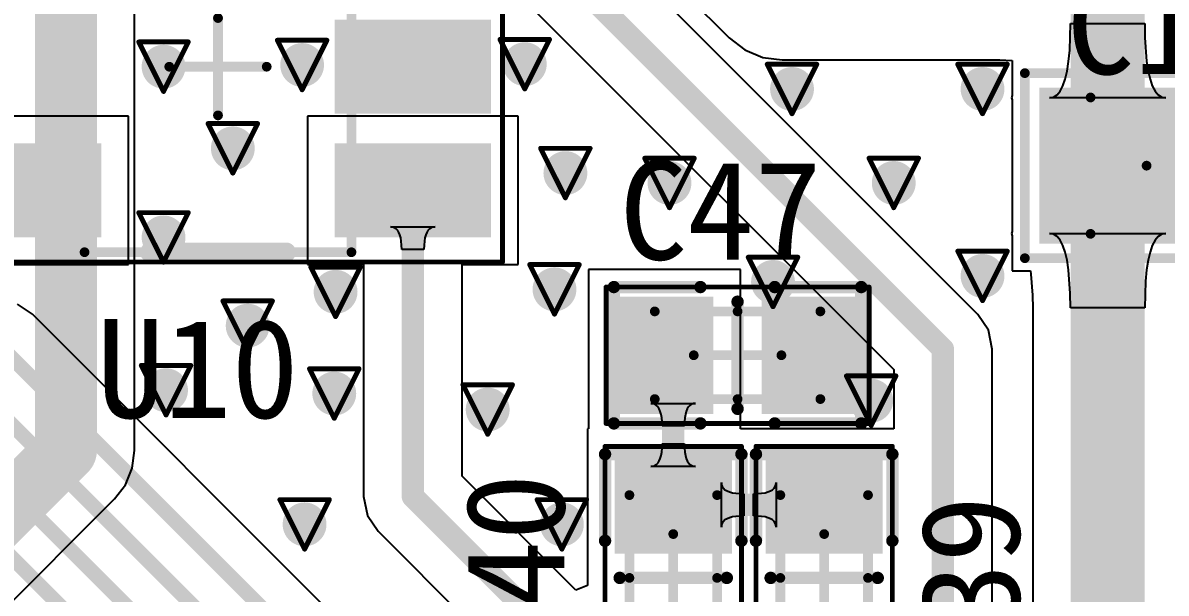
# Model space of a CAD drawing. Extents: x 75 to 173, y 40 to 188.
# Drawn here: x 120.19 to 131.93, y 155.59 to 161.45 of the extents above; entities that cross this region are included whole.
import ezdxf

# ---------------------------------------------------------------- set-up
doc = ezdxf.new("R2010")
doc.units = 0
doc.header["$MEASUREMENT"] = 0
doc.layers.get('0').update_dxf_attribs({"linetype": 'CONTINUOUS'})
for name, color, linetype in [('BottomLayer', 5, 'CONTINUOUS'), ('DRILLDRAWING', 1, 'CONTINUOUS'), ('MECHANICAL13', 56, 'CONTINUOUS'), ('MECHANICAL15', 56, 'CONTINUOUS'), ('MULTILAYER', 9, 'CONTINUOUS'), ('TopLayer', 1, 'CONTINUOUS'), ('TOPOVERLAY', 2, 'CONTINUOUS'), ('TOPPASTE', 8, 'CONTINUOUS'), ('TOPSOLDER', 216, 'CONTINUOUS'), ('ViaHoleLayer', 16, 'CONTINUOUS')]:
    doc.layers.add(name, color=color, linetype=linetype)

# ---------------------------------------------------------------- blocks, each defined once
blk = doc.blocks.new('ETC1_1_13_38')
at = {"layer": 'MECHANICAL13', "const_width": 0.1}
for points in [[(-1.37, 1.905), (1.37, 1.905)], [(-1.37, -1.905), (-1.37, 1.905)], [(1.37, -1.905), (1.37, 1.905)], [(-1.37, -1.905), (1.37, -1.905)]]:
    blk.add_lwpolyline(points, dxfattribs=at)
at = {"layer": 'MECHANICAL13', "const_width": 0.05}
for points in [[(-1.394998, 1.905, 1), (-1.345001, 1.905, 1)], [(-1.394998, 1.905, 1), (-1.345001, 1.905, 1)], [(1.345001, 1.905, 1), (1.394998, 1.905, 1)], [(1.345001, 1.905, 1), (1.394998, 1.905, 1)], [(-1.394998, -1.905, 1), (-1.345001, -1.905, 1)], [(-1.394998, -1.905, 1), (-1.345001, -1.905, 1)], [(1.345001, -1.905, 1), (1.394998, -1.905, 1)], [(1.345001, -1.905, 1), (1.394998, -1.905, 1)]]:
    blk.add_lwpolyline(points, format="xyb", close=True, dxfattribs=at)
at = {"layer": 'MECHANICAL15'}
for points, const_width in [([(-2.921, 2.005), (2.921, 2.005)], 0.05), ([(-2.921, -2.005), (-2.921, 2.005)], 0.05), ([(2.921, -2.005), (2.921, 2.005)], 0.05), ([(0.000003, -0.500002), (0.000003, 0.499999)], 0.1), ([(-0.499996, -0.000003), (0.500004, -0.000003)], 0.1), ([(-2.921, -2.005), (2.921, -2.005)], 0.05)]:
    blk.add_lwpolyline(points, dxfattribs=dict(at, const_width=const_width))
for points, const_width in [([(-2.933499, 2.005, 1), (-2.908501, 2.005, 1)], 0.024999), ([(-2.933499, 2.005, 1), (-2.908501, 2.005, 1)], 0.024999), ([(2.908501, 2.005, 1), (2.933499, 2.005, 1)], 0.024999), ([(2.908501, 2.005, 1), (2.933499, 2.005, 1)], 0.024999), ([(-0.024996, 0.499999, 1), (0.025001, 0.499999, 1)], 0.05), ([(-0.524995, -0.000003, 1), (-0.474998, -0.000003, 1)], 0.05), ([(0.475005, -0.000003, 1), (0.525003, -0.000003, 1)], 0.05), ([(-0.024996, -0.500002, 1), (0.025001, -0.500002, 1)], 0.05), ([(-2.933499, -2.005, 1), (-2.908501, -2.005, 1)], 0.024999), ([(-2.933499, -2.005, 1), (-2.908501, -2.005, 1)], 0.024999), ([(2.908501, -2.005, 1), (2.933499, -2.005, 1)], 0.024999), ([(2.908501, -2.005, 1), (2.933499, -2.005, 1)], 0.024999)]:
    blk.add_lwpolyline(points, format="xyb", close=True, dxfattribs=dict(at, const_width=const_width))
at = {"layer": 'TOPOVERLAY', "const_width": 0.2}
for points in [[(-0.699999, 1.905), (0.700004, 1.905)], [(-0.699999, -1.905), (0.700004, -1.905)]]:
    blk.add_lwpolyline(points, dxfattribs=at)
at = {"layer": 'TOPOVERLAY', "const_width": 0.1}
for points in [[(-0.749999, 1.905, 1), (-0.649999, 1.905, 1)], [(0.650004, 1.905, 1), (0.750004, 1.905, 1)], [(-0.749999, -1.905, 1), (-0.649999, -1.905, 1)], [(0.650004, -1.905, 1), (0.750004, -1.905, 1)]]:
    blk.add_lwpolyline(points, format="xyb", close=True, dxfattribs=at)
at = {"layer": 'TOPPASTE'}
for points in [[(-1.300002, 0.890001), (-1.300002, 1.649999), (-2.7, 0.890001), (-2.7, 1.649999)], [(2.7, 0.890001), (2.7, 1.649999), (1.300002, 0.890001), (1.300002, 1.649999)], [(2.7, -0.379999), (2.7, 0.379999), (1.300002, -0.379999), (1.300002, 0.379999)], [(-1.300002, -1.649999), (-1.300002, -0.890001), (-2.7, -1.649999), (-2.7, -0.890001)], [(2.7, -1.649999), (2.7, -0.890001), (1.300002, -1.649999), (1.300002, -0.890001)]]:
    blk.add_solid(points, dxfattribs=at)
at = {"layer": 'TOPSOLDER'}
for points in [[(-1.198402, 0.788401), (-1.198402, 1.751599), (-2.8016, 0.788401), (-2.8016, 1.751599)], [(2.8016, 0.788401), (2.8016, 1.751599), (1.198402, 0.788401), (1.198402, 1.751599)], [(2.8016, -0.481599), (2.8016, 0.481599), (1.198402, -0.481599), (1.198402, 0.481599)], [(-1.198402, -1.751599), (-1.198402, -0.788401), (-2.8016, -1.751599), (-2.8016, -0.788401)], [(2.8016, -1.751599), (2.8016, -0.788401), (1.198402, -1.751599), (1.198402, -0.788401)]]:
    blk.add_solid(points, dxfattribs=at)
blk = doc.blocks.new('R0603_45')
at = {"layer": 'MECHANICAL13', "const_width": 0.1}
for points in [[(-0.850001, -0.450002), (-0.850001, 0.449999)], [(0.849998, 0.449999), (-0.850001, 0.449999)], [(0.849998, -0.450002), (0.849998, 0.449999)], [(0.849998, -0.450002), (-0.850001, -0.450002)]]:
    blk.add_lwpolyline(points, dxfattribs=at)
at = {"layer": 'MECHANICAL13', "const_width": 0.05}
for points in [[(-0.875, 0.449999, 1), (-0.825002, 0.449999, 1)], [(-0.875, 0.449999, 1), (-0.825002, 0.449999, 1)], [(0.825, 0.449999, 1), (0.874997, 0.449999, 1)], [(0.825, 0.449999, 1), (0.874997, 0.449999, 1)], [(-0.875, -0.450002, 1), (-0.825002, -0.450002, 1)], [(-0.875, -0.450002, 1), (-0.825002, -0.450002, 1)], [(0.825, -0.450002, 1), (0.874997, -0.450002, 1)], [(0.825, -0.450002, 1), (0.874997, -0.450002, 1)]]:
    blk.add_lwpolyline(points, format="xyb", close=True, dxfattribs=at)
at = {"layer": 'MECHANICAL15'}
for points, const_width in [([(1.35, 0.700001), (-1.35, 0.700001)], 0.05), ([(-1.35, -0.700001), (-1.35, 0.700001)], 0.05), ([(1.35, -0.700001), (1.35, 0.700001)], 0.05), ([(0, -0.450002), (0, 0.449999)], 0.1), ([(0.449999, 0), (-0.450002, 0)], 0.1), ([(1.35, -0.700001), (-1.35, -0.700001)], 0.05)]:
    blk.add_lwpolyline(points, dxfattribs=dict(at, const_width=const_width))
for points, const_width in [([(-1.362499, 0.700001, 1), (-1.3375, 0.700001, 1)], 0.024999), ([(-1.362499, 0.700001, 1), (-1.3375, 0.700001, 1)], 0.024999), ([(1.3375, 0.700001, 1), (1.362499, 0.700001, 1)], 0.024999), ([(1.3375, 0.700001, 1), (1.362499, 0.700001, 1)], 0.024999), ([(-0.024999, 0.449999, 1), (0.024999, 0.449999, 1)], 0.05), ([(-0.475, 0, 1), (-0.425003, 0, 1)], 0.05), ([(0.425, 0, 1), (0.474998, 0, 1)], 0.05), ([(-0.024999, -0.450002, 1), (0.024999, -0.450002, 1)], 0.05), ([(-1.362499, -0.700001, 1), (-1.3375, -0.700001, 1)], 0.024999), ([(-1.362499, -0.700001, 1), (-1.3375, -0.700001, 1)], 0.024999), ([(1.3375, -0.700001, 1), (1.362499, -0.700001, 1)], 0.024999), ([(1.3375, -0.700001, 1), (1.362499, -0.700001, 1)], 0.024999)]:
    blk.add_lwpolyline(points, format="xyb", close=True, dxfattribs=dict(at, const_width=const_width))
at = {"layer": 'TOPOVERLAY', "const_width": 0.127}
for points in [[(-1.27, -0.700001), (-1.27, 0.700001)], [(-0.381, 0.700001), (-1.27, 0.700001)], [(1.27, 0.700001), (0.381, 0.700001)], [(1.27, -0.700001), (1.27, 0.700001)], [(0, -0.549999), (0, 0.549999)], [(-0.381, -0.700001), (-1.27, -0.700001)], [(1.27, -0.700001), (0.381, -0.700001)]]:
    blk.add_lwpolyline(points, dxfattribs=at)
at = {"layer": 'TOPOVERLAY', "const_width": 0.0635}
for points in [[(-1.30175, 0.700001, 1), (-1.23825, 0.700001, 1)], [(-1.30175, 0.700001, 1), (-1.23825, 0.700001, 1)], [(-0.41275, 0.700001, 1), (-0.34925, 0.700001, 1)], [(0.34925, 0.700001, 1), (0.41275, 0.700001, 1)], [(1.23825, 0.700001, 1), (1.30175, 0.700001, 1)], [(1.23825, 0.700001, 1), (1.30175, 0.700001, 1)], [(-0.03175, 0.549999, 1), (0.03175, 0.549999, 1)], [(-0.03175, -0.549999, 1), (0.03175, -0.549999, 1)], [(-1.30175, -0.700001, 1), (-1.23825, -0.700001, 1)], [(-1.30175, -0.700001, 1), (-1.23825, -0.700001, 1)], [(-0.41275, -0.700001, 1), (-0.34925, -0.700001, 1)], [(0.34925, -0.700001, 1), (0.41275, -0.700001, 1)], [(1.23825, -0.700001, 1), (1.30175, -0.700001, 1)], [(1.23825, -0.700001, 1), (1.30175, -0.700001, 1)]]:
    blk.add_lwpolyline(points, format="xyb", close=True, dxfattribs=at)
at = {"layer": 'TOPPASTE'}
for points in [[(-0.350002, -0.499999), (-0.350002, 0.499999), (-1.15, -0.499999), (-1.15, 0.499999)], [(1.149998, -0.499999), (1.149998, 0.499999), (0.349999, -0.499999), (0.349999, 0.499999)]]:
    blk.add_solid(points, dxfattribs=at)
at = {"layer": 'TOPSOLDER'}
for points in [[(-0.248402, -0.601599), (-0.248402, 0.601599), (-1.2516, -0.601599), (-1.2516, 0.601599)], [(1.251598, -0.601599), (1.251598, 0.601599), (0.248399, -0.601599), (0.248399, 0.601599)]]:
    blk.add_solid(points, dxfattribs=at)
blk = doc.blocks.new('R0603_46')
at = {"layer": 'MECHANICAL13', "const_width": 0.1}
for points in [[(-0.850001, 0.449999), (-0.850001, -0.450002)], [(-0.850001, 0.449999), (0.849998, 0.449999)], [(0.849998, 0.449999), (0.849998, -0.450002)], [(-0.850001, -0.450002), (0.849998, -0.450002)]]:
    blk.add_lwpolyline(points, dxfattribs=at)
at = {"layer": 'MECHANICAL13', "const_width": 0.05}
for points in [[(-0.875, 0.449999, 1), (-0.825002, 0.449999, 1)], [(-0.875, 0.449999, 1), (-0.825002, 0.449999, 1)], [(0.825, 0.449999, 1), (0.874997, 0.449999, 1)], [(0.825, 0.449999, 1), (0.874997, 0.449999, 1)], [(-0.875, -0.450002, 1), (-0.825002, -0.450002, 1)], [(-0.875, -0.450002, 1), (-0.825002, -0.450002, 1)], [(0.825, -0.450002, 1), (0.874997, -0.450002, 1)], [(0.825, -0.450002, 1), (0.874997, -0.450002, 1)]]:
    blk.add_lwpolyline(points, format="xyb", close=True, dxfattribs=at)
at = {"layer": 'MECHANICAL15'}
for points, const_width in [([(-1.35, 0.700001), (1.35, 0.700001)], 0.05), ([(-1.35, 0.700001), (-1.35, -0.700001)], 0.05), ([(1.35, 0.700001), (1.35, -0.700001)], 0.05), ([(0, 0.449999), (0, -0.450002)], 0.1), ([(-0.450002, 0), (0.449999, 0)], 0.1), ([(-1.35, -0.700001), (1.35, -0.700001)], 0.05)]:
    blk.add_lwpolyline(points, dxfattribs=dict(at, const_width=const_width))
for points, const_width in [([(-1.362499, 0.700001, 1), (-1.3375, 0.700001, 1)], 0.024999), ([(-1.362499, 0.700001, 1), (-1.3375, 0.700001, 1)], 0.024999), ([(1.3375, 0.700001, 1), (1.362499, 0.700001, 1)], 0.024999), ([(1.3375, 0.700001, 1), (1.362499, 0.700001, 1)], 0.024999), ([(-0.024999, 0.449999, 1), (0.024999, 0.449999, 1)], 0.05), ([(-0.475, 0, 1), (-0.425003, 0, 1)], 0.05), ([(0.425, 0, 1), (0.474998, 0, 1)], 0.05), ([(-0.024999, -0.450002, 1), (0.024999, -0.450002, 1)], 0.05), ([(-1.362499, -0.700001, 1), (-1.3375, -0.700001, 1)], 0.024999), ([(-1.362499, -0.700001, 1), (-1.3375, -0.700001, 1)], 0.024999), ([(1.3375, -0.700001, 1), (1.362499, -0.700001, 1)], 0.024999), ([(1.3375, -0.700001, 1), (1.362499, -0.700001, 1)], 0.024999)]:
    blk.add_lwpolyline(points, format="xyb", close=True, dxfattribs=dict(at, const_width=const_width))
at = {"layer": 'TOPOVERLAY', "const_width": 0.127}
for points in [[(-1.27, 0.700001), (-1.27, -0.700001)], [(-1.27, 0.700001), (-0.381, 0.700001)], [(0.381, 0.700001), (1.27, 0.700001)], [(1.27, 0.700001), (1.27, -0.700001)], [(0, 0.549999), (0, -0.549999)], [(-1.27, -0.700001), (-0.381, -0.700001)], [(0.381, -0.700001), (1.27, -0.700001)]]:
    blk.add_lwpolyline(points, dxfattribs=at)
at = {"layer": 'TOPOVERLAY', "const_width": 0.0635}
for points in [[(-1.30175, 0.700001, 1), (-1.23825, 0.700001, 1)], [(-1.30175, 0.700001, 1), (-1.23825, 0.700001, 1)], [(-0.41275, 0.700001, 1), (-0.34925, 0.700001, 1)], [(0.34925, 0.700001, 1), (0.41275, 0.700001, 1)], [(1.23825, 0.700001, 1), (1.30175, 0.700001, 1)], [(1.23825, 0.700001, 1), (1.30175, 0.700001, 1)], [(-0.03175, 0.549999, 1), (0.03175, 0.549999, 1)], [(-0.03175, -0.549999, 1), (0.03175, -0.549999, 1)], [(-1.30175, -0.700001, 1), (-1.23825, -0.700001, 1)], [(-1.30175, -0.700001, 1), (-1.23825, -0.700001, 1)], [(-0.41275, -0.700001, 1), (-0.34925, -0.700001, 1)], [(0.34925, -0.700001, 1), (0.41275, -0.700001, 1)], [(1.23825, -0.700001, 1), (1.30175, -0.700001, 1)], [(1.23825, -0.700001, 1), (1.30175, -0.700001, 1)]]:
    blk.add_lwpolyline(points, format="xyb", close=True, dxfattribs=at)
at = {"layer": 'TOPPASTE'}
for points in [[(-0.350002, -0.499999), (-0.350002, 0.499999), (-1.15, -0.499999), (-1.15, 0.499999)], [(1.149998, -0.499999), (1.149998, 0.499999), (0.349999, -0.499999), (0.349999, 0.499999)]]:
    blk.add_solid(points, dxfattribs=at)
at = {"layer": 'TOPSOLDER'}
for points in [[(-0.248402, -0.601599), (-0.248402, 0.601599), (-1.2516, -0.601599), (-1.2516, 0.601599)], [(1.251598, -0.601599), (1.251598, 0.601599), (0.248399, -0.601599), (0.248399, 0.601599)]]:
    blk.add_solid(points, dxfattribs=at)
blk = doc.blocks.new('C0603_90')
at = {"layer": 'MECHANICAL13', "const_width": 0.1}
for points in [[(-0.850001, 0.449999), (0.849998, 0.449999)], [(-0.850001, -0.450002), (-0.850001, 0.449999)], [(0.849998, -0.450002), (0.849998, 0.449999)], [(-0.850001, -0.450002), (0.849998, -0.450002)]]:
    blk.add_lwpolyline(points, dxfattribs=at)
at = {"layer": 'MECHANICAL13', "const_width": 0.05}
for points in [[(-0.875, 0.449999, 1), (-0.825002, 0.449999, 1)], [(-0.875, 0.449999, 1), (-0.825002, 0.449999, 1)], [(0.825, 0.449999, 1), (0.874997, 0.449999, 1)], [(0.825, 0.449999, 1), (0.874997, 0.449999, 1)], [(-0.875, -0.450002, 1), (-0.825002, -0.450002, 1)], [(-0.875, -0.450002, 1), (-0.825002, -0.450002, 1)], [(0.825, -0.450002, 1), (0.874997, -0.450002, 1)], [(0.825, -0.450002, 1), (0.874997, -0.450002, 1)]]:
    blk.add_lwpolyline(points, format="xyb", close=True, dxfattribs=at)
at = {"layer": 'MECHANICAL15'}
for points, const_width in [([(-1.35, -0.700001), (-1.35, 0.700001)], 0.05), ([(-1.35, 0.700001), (1.35, 0.700001)], 0.05), ([(1.35, -0.700001), (1.35, 0.700001)], 0.05), ([(0, -0.450002), (0, 0.449999)], 0.1), ([(-0.450002, 0), (0.449999, 0)], 0.1), ([(-1.35, -0.700001), (1.35, -0.700001)], 0.05)]:
    blk.add_lwpolyline(points, dxfattribs=dict(at, const_width=const_width))
for points, const_width in [([(-1.362499, 0.700001, 1), (-1.3375, 0.700001, 1)], 0.024999), ([(-1.362499, 0.700001, 1), (-1.3375, 0.700001, 1)], 0.024999), ([(1.3375, 0.700001, 1), (1.362499, 0.700001, 1)], 0.024999), ([(1.3375, 0.700001, 1), (1.362499, 0.700001, 1)], 0.024999), ([(-0.024999, 0.449999, 1), (0.024999, 0.449999, 1)], 0.05), ([(-0.475, 0, 1), (-0.425003, 0, 1)], 0.05), ([(0.425, 0, 1), (0.474998, 0, 1)], 0.05), ([(-0.024999, -0.450002, 1), (0.024999, -0.450002, 1)], 0.05), ([(-1.362499, -0.700001, 1), (-1.3375, -0.700001, 1)], 0.024999), ([(-1.362499, -0.700001, 1), (-1.3375, -0.700001, 1)], 0.024999), ([(1.3375, -0.700001, 1), (1.362499, -0.700001, 1)], 0.024999), ([(1.3375, -0.700001, 1), (1.362499, -0.700001, 1)], 0.024999)]:
    blk.add_lwpolyline(points, format="xyb", close=True, dxfattribs=dict(at, const_width=const_width))
at = {"layer": 'TOPOVERLAY', "const_width": 0.127}
for points in [[(-1.27, 0.700001), (-0.381, 0.700001)], [(-1.27, -0.700001), (-1.27, 0.700001)], [(0.381, 0.700001), (1.27, 0.700001)], [(1.27, -0.700001), (1.27, 0.700001)], [(0, -0.549999), (0, 0.549999)], [(-1.27, -0.700001), (-0.381, -0.700001)], [(0.381, -0.700001), (1.27, -0.700001)]]:
    blk.add_lwpolyline(points, dxfattribs=at)
at = {"layer": 'TOPOVERLAY', "const_width": 0.0635}
for points in [[(-1.30175, 0.700001, 1), (-1.23825, 0.700001, 1)], [(-1.30175, 0.700001, 1), (-1.23825, 0.700001, 1)], [(-0.41275, 0.700001, 1), (-0.34925, 0.700001, 1)], [(0.34925, 0.700001, 1), (0.41275, 0.700001, 1)], [(1.23825, 0.700001, 1), (1.30175, 0.700001, 1)], [(1.23825, 0.700001, 1), (1.30175, 0.700001, 1)], [(-0.03175, 0.549999, 1), (0.03175, 0.549999, 1)], [(-0.03175, -0.549999, 1), (0.03175, -0.549999, 1)], [(-1.30175, -0.700001, 1), (-1.23825, -0.700001, 1)], [(-1.30175, -0.700001, 1), (-1.23825, -0.700001, 1)], [(-0.41275, -0.700001, 1), (-0.34925, -0.700001, 1)], [(0.34925, -0.700001, 1), (0.41275, -0.700001, 1)], [(1.23825, -0.700001, 1), (1.30175, -0.700001, 1)], [(1.23825, -0.700001, 1), (1.30175, -0.700001, 1)]]:
    blk.add_lwpolyline(points, format="xyb", close=True, dxfattribs=at)
at = {"layer": 'TOPPASTE'}
for points in [[(-0.350002, -0.499999), (-0.350002, 0.499999), (-1.15, -0.499999), (-1.15, 0.499999)], [(1.149998, -0.499999), (1.149998, 0.499999), (0.349999, -0.499999), (0.349999, 0.499999)]]:
    blk.add_solid(points, dxfattribs=at)
at = {"layer": 'TOPSOLDER'}
for points in [[(-0.248402, -0.601599), (-0.248402, 0.601599), (-1.2516, -0.601599), (-1.2516, 0.601599)], [(1.251598, -0.601599), (1.251598, 0.601599), (0.248399, -0.601599), (0.248399, 0.601599)]]:
    blk.add_solid(points, dxfattribs=at)
blk = doc.blocks.new('C0805_112')
at = {"layer": 'MECHANICAL13', "const_width": 0.1}
for points in [[(-1.074999, 0.700004), (1.075002, 0.700004)], [(-1.074999, -0.699996), (-1.074999, 0.700004)], [(1.075002, -0.699996), (1.075002, 0.700004)], [(-1.074999, -0.699996), (1.075002, -0.699996)]]:
    blk.add_lwpolyline(points, dxfattribs=at)
at = {"layer": 'MECHANICAL13', "const_width": 0.05}
for points in [[(-1.099998, 0.700004, 1), (-1.05, 0.700004, 1)], [(-1.099998, 0.700004, 1), (-1.05, 0.700004, 1)], [(1.050003, 0.700004, 1), (1.1, 0.700004, 1)], [(1.050003, 0.700004, 1), (1.1, 0.700004, 1)], [(-1.099998, -0.699996, 1), (-1.05, -0.699996, 1)], [(-1.099998, -0.699996, 1), (-1.05, -0.699996, 1)], [(1.050003, -0.699996, 1), (1.1, -0.699996, 1)], [(1.050003, -0.699996, 1), (1.1, -0.699996, 1)]]:
    blk.add_lwpolyline(points, format="xyb", close=True, dxfattribs=at)
at = {"layer": 'MECHANICAL15', "const_width": 0.1}
for points in [[(-1.749999, 0.950003), (1.750002, 0.950003)], [(-1.749999, -0.949996), (-1.749999, 0.950003)], [(1.750002, -0.949996), (1.750002, 0.950003)], [(0.000003, -0.499996), (0.000003, 0.500004)], [(-0.499999, 0.000003), (0.500002, 0.000003)], [(-1.749999, -0.949996), (1.750002, -0.949996)]]:
    blk.add_lwpolyline(points, dxfattribs=at)
at = {"layer": 'MECHANICAL15', "const_width": 0.05}
for points in [[(-1.774998, 0.950003, 1), (-1.725, 0.950003, 1)], [(-1.774998, 0.950003, 1), (-1.725, 0.950003, 1)], [(1.725003, 0.950003, 1), (1.775, 0.950003, 1)], [(1.725003, 0.950003, 1), (1.775, 0.950003, 1)], [(-0.024996, 0.500004, 1), (0.025001, 0.500004, 1)], [(-0.524998, 0.000003, 1), (-0.475, 0.000003, 1)], [(0.475003, 0.000003, 1), (0.525, 0.000003, 1)], [(-0.024996, -0.499996, 1), (0.025001, -0.499996, 1)], [(-1.774998, -0.949996, 1), (-1.725, -0.949996, 1)], [(-1.774998, -0.949996, 1), (-1.725, -0.949996, 1)], [(1.725003, -0.949996, 1), (1.775, -0.949996, 1)], [(1.725003, -0.949996, 1), (1.775, -0.949996, 1)]]:
    blk.add_lwpolyline(points, format="xyb", close=True, dxfattribs=at)
at = {"layer": 'TOPOVERLAY', "const_width": 0.2}
blk.add_lwpolyline([(0, -0.599999), (0, 0.599999)], dxfattribs=at)
at = {"layer": 'TOPOVERLAY', "const_width": 0.1}
for points in [[(-0.05, 0.599999, 1), (0.05, 0.599999, 1)], [(-0.05, -0.599999, 1), (0.05, -0.599999, 1)]]:
    blk.add_lwpolyline(points, format="xyb", close=True, dxfattribs=at)
at = {"layer": 'TOPPASTE'}
for points in [[(-0.299999, -0.699996), (-0.299999, 0.700001), (-1.499997, -0.699996), (-1.499997, 0.700001)], [(1.5, -0.699996), (1.5, 0.700001), (0.300002, -0.699996), (0.300002, 0.700001)]]:
    blk.add_solid(points, dxfattribs=at)
at = {"layer": 'TOPSOLDER'}
for points in [[(-0.198399, -0.801596), (-0.198399, 0.801601), (-1.601597, -0.801596), (-1.601597, 0.801601)], [(1.6016, -0.801596), (1.6016, 0.801601), (0.198402, -0.801596), (0.198402, 0.801601)]]:
    blk.add_solid(points, dxfattribs=at)

msp = doc.modelspace()

# ---------------------------------------------------------------- linework, layer by layer
at = {"layer": 'BottomLayer'}
for p, q in [((121.33738, 157.0567), (121.33738, 171.35982)), ((121.31338, 156.87436), (121.33738, 157.0567)), ((121.24299, 156.70444), (121.31338, 156.87436)), ((121.13103, 156.55852), (121.24299, 156.70444)), ((112.0693, 147.4968), (121.13103, 156.55852))]:
    msp.add_line(p, q, dxfattribs=at)
at = {"layer": 'BottomLayer', "const_width": 0.635}
for points in [[(120.63286, 157.0567), (120.63286, 171.35982)], [(111.36478, 147.78862), (120.63286, 157.0567)]]:
    msp.add_lwpolyline(points, dxfattribs=at)
at = {"layer": 'BottomLayer'}
for points, const_width in [([(121.52196, 160.99662, 1), (121.74695, 160.99662, 1)], 0.225), ([(122.94436, 161.01402, 1), (123.16935, 161.01402, 1)], 0.225), ([(125.23036, 161.02263, 1), (125.45535, 161.02263, 1)], 0.225), ([(127.97356, 160.76802, 1), (128.19855, 160.76802, 1)], 0.225), ([(129.92936, 160.76802, 1), (130.15435, 160.76802, 1)], 0.225), ([(122.23316, 160.15842, 1), (122.45815, 160.15842, 1)], 0.225), ([(125.64716, 159.90442, 1), (125.87216, 159.90442, 1)], 0.225), ([(126.71589, 159.80282, 1), (126.94089, 159.80282, 1)], 0.225), ([(129.01795, 159.80282, 1), (129.24295, 159.80282, 1)], 0.225), ([(121.52196, 159.24402, 1), (121.74695, 159.24402, 1)], 0.225), ([(129.92936, 158.84843, 1), (130.15435, 158.84843, 1)], 0.225), ([(125.53516, 158.71062, 1), (125.76015, 158.71062, 1)], 0.225), ([(127.77855, 158.78682, 1), (128.00355, 158.78682, 1)], 0.225), ([(123.2881, 158.68522, 1), (123.5131, 158.68522, 1)], 0.225), ([(122.38556, 158.33762, 1), (122.61055, 158.33762, 1)], 0.225), ([(121.54736, 157.67499, 1), (121.77235, 157.67499, 1)], 0.225), ([(123.27456, 157.64122, 1), (123.49955, 157.64122, 1)], 0.225), ([(128.78636, 157.56762, 1), (129.01135, 157.56762, 1)], 0.225), ([(124.84936, 157.47683, 1), (125.07435, 157.47683, 1)], 0.225), ([(120.47411, 157.0567, 1), (120.79161, 157.0567, 1)], 0.3175), ([(120.47411, 157.0567, 1), (120.79161, 157.0567, 1)], 0.3175), ([(122.96976, 156.29762, 1), (123.19475, 156.29762, 1)], 0.225), ([(125.61136, 156.29762, 1), (125.83635, 156.29762, 1)], 0.225)]:
    msp.add_lwpolyline(points, format="xyb", close=True, dxfattribs=dict(at, const_width=const_width))
at = {"layer": 'DRILLDRAWING', "const_width": 0.0508}
for points in [[(121.38046, 161.25062), (121.88846, 161.25062)], [(121.38046, 161.25062), (121.63446, 160.74262)], [(121.63446, 160.74262), (121.88846, 161.25062)], [(122.80286, 161.26802), (123.31086, 161.26802)], [(122.80286, 161.26802), (123.05686, 160.76002)], [(123.05686, 160.76002), (123.31086, 161.26802)], [(125.08886, 161.27663), (125.59686, 161.27663)], [(125.08886, 161.27663), (125.34286, 160.76863)], [(125.34286, 160.76863), (125.59686, 161.27663)], [(127.83206, 161.02202), (128.34006, 161.02202)], [(127.83206, 161.02202), (128.08606, 160.51402)], [(128.08606, 160.51402), (128.34006, 161.02202)], [(129.78786, 161.02202), (130.29586, 161.02202)], [(129.78786, 161.02202), (130.04186, 160.51402)], [(130.04186, 160.51402), (130.29586, 161.02202)], [(122.09166, 160.41242), (122.59966, 160.41242)], [(122.09166, 160.41242), (122.34566, 159.90442)], [(122.34566, 159.90442), (122.59966, 160.41242)], [(125.50566, 160.15842), (126.01366, 160.15842)], [(125.50566, 160.15842), (125.75966, 159.65042)], [(125.75966, 159.65042), (126.01366, 160.15842)], [(126.57439, 160.05682), (127.08239, 160.05682)], [(126.57439, 160.05682), (126.82839, 159.54882)], [(126.82839, 159.54882), (127.08239, 160.05682)], [(128.87645, 160.05682), (129.38445, 160.05682)], [(128.87645, 160.05682), (129.13045, 159.54882)], [(129.13045, 159.54882), (129.38445, 160.05682)], [(121.38046, 159.49802), (121.88846, 159.49802)], [(121.38046, 159.49802), (121.63446, 158.99002)], [(121.63446, 158.99002), (121.88846, 159.49802)], [(127.63705, 159.04082), (128.14505, 159.04082)], [(127.63705, 159.04082), (127.89105, 158.53282)], [(127.89105, 158.53282), (128.14505, 159.04082)], [(129.78786, 159.10243), (130.29586, 159.10243)], [(129.78786, 159.10243), (130.04186, 158.59443)], [(130.04186, 158.59443), (130.29586, 159.10243)], [(123.1466, 158.93922), (123.6546, 158.93922)], [(123.1466, 158.93922), (123.4006, 158.43122)], [(123.4006, 158.43122), (123.6546, 158.93922)], [(125.39366, 158.96462), (125.90166, 158.96462)], [(125.39366, 158.96462), (125.64766, 158.45662)], [(125.64766, 158.45662), (125.90166, 158.96462)], [(122.24406, 158.59162), (122.75206, 158.59162)], [(122.24406, 158.59162), (122.49806, 158.08362)], [(122.49806, 158.08362), (122.75206, 158.59162)], [(121.40586, 157.92899), (121.91386, 157.92899)], [(121.40586, 157.92899), (121.65986, 157.42099)], [(121.65986, 157.42099), (121.91386, 157.92899)], [(123.13306, 157.89522), (123.64106, 157.89522)], [(123.13306, 157.89522), (123.38706, 157.38722)], [(123.38706, 157.38722), (123.64106, 157.89522)], [(124.70786, 157.73083), (125.21586, 157.73083)], [(124.70786, 157.73083), (124.96186, 157.22283)], [(124.96186, 157.22283), (125.21586, 157.73083)], [(128.64486, 157.82162), (129.15286, 157.82162)], [(128.64486, 157.82162), (128.89886, 157.31362)], [(128.89886, 157.31362), (129.15286, 157.82162)], [(122.82826, 156.55162), (123.33626, 156.55162)], [(122.82826, 156.55162), (123.08226, 156.04362)], [(123.08226, 156.04362), (123.33626, 156.55162)], [(125.46986, 156.55162), (125.97786, 156.55162)], [(125.46986, 156.55162), (125.72386, 156.04362)], [(125.72386, 156.04362), (125.97786, 156.55162)]]:
    msp.add_lwpolyline(points, dxfattribs=at)
at = {"layer": 'DRILLDRAWING', "const_width": 0.0254}
for points in [[(121.36776, 161.25062, 1), (121.39316, 161.25062, 1)], [(121.36776, 161.25062, 1), (121.39316, 161.25062, 1)], [(121.87576, 161.25062, 1), (121.90116, 161.25062, 1)], [(121.87576, 161.25062, 1), (121.90116, 161.25062, 1)], [(122.79016, 161.26802, 1), (122.81556, 161.26802, 1)], [(122.79016, 161.26802, 1), (122.81556, 161.26802, 1)], [(123.29816, 161.26802, 1), (123.32356, 161.26802, 1)], [(123.29816, 161.26802, 1), (123.32356, 161.26802, 1)], [(125.07616, 161.27663, 1), (125.10156, 161.27663, 1)], [(125.07616, 161.27663, 1), (125.10156, 161.27663, 1)], [(125.58416, 161.27663, 1), (125.60956, 161.27663, 1)], [(125.58416, 161.27663, 1), (125.60956, 161.27663, 1)], [(127.81936, 161.02202, 1), (127.84476, 161.02202, 1)], [(127.81936, 161.02202, 1), (127.84476, 161.02202, 1)], [(128.32736, 161.02202, 1), (128.35276, 161.02202, 1)], [(128.32736, 161.02202, 1), (128.35276, 161.02202, 1)], [(129.77516, 161.02202, 1), (129.80056, 161.02202, 1)], [(129.77516, 161.02202, 1), (129.80056, 161.02202, 1)], [(130.28316, 161.02202, 1), (130.30856, 161.02202, 1)], [(130.28316, 161.02202, 1), (130.30856, 161.02202, 1)], [(125.33016, 160.76863, 1), (125.35556, 160.76863, 1)], [(125.33016, 160.76863, 1), (125.35556, 160.76863, 1)], [(121.62176, 160.74262, 1), (121.64716, 160.74262, 1)], [(121.62176, 160.74262, 1), (121.64716, 160.74262, 1)], [(123.04416, 160.76002, 1), (123.06956, 160.76002, 1)], [(123.04416, 160.76002, 1), (123.06956, 160.76002, 1)], [(128.07336, 160.51402, 1), (128.09876, 160.51402, 1)], [(128.07336, 160.51402, 1), (128.09876, 160.51402, 1)], [(130.02916, 160.51402, 1), (130.05456, 160.51402, 1)], [(130.02916, 160.51402, 1), (130.05456, 160.51402, 1)], [(122.07896, 160.41242, 1), (122.10436, 160.41242, 1)], [(122.07896, 160.41242, 1), (122.10436, 160.41242, 1)], [(122.58696, 160.41242, 1), (122.61236, 160.41242, 1)], [(122.58696, 160.41242, 1), (122.61236, 160.41242, 1)], [(125.49296, 160.15842, 1), (125.51836, 160.15842, 1)], [(125.49296, 160.15842, 1), (125.51836, 160.15842, 1)], [(126.00096, 160.15842, 1), (126.02636, 160.15842, 1)], [(126.00096, 160.15842, 1), (126.02636, 160.15842, 1)], [(126.56169, 160.05682, 1), (126.58709, 160.05682, 1)], [(126.56169, 160.05682, 1), (126.58709, 160.05682, 1)], [(127.06969, 160.05682, 1), (127.09509, 160.05682, 1)], [(127.06969, 160.05682, 1), (127.09509, 160.05682, 1)], [(128.86375, 160.05682, 1), (128.88915, 160.05682, 1)], [(128.86375, 160.05682, 1), (128.88915, 160.05682, 1)], [(129.37175, 160.05682, 1), (129.39715, 160.05682, 1)], [(129.37175, 160.05682, 1), (129.39715, 160.05682, 1)], [(122.33296, 159.90442, 1), (122.35836, 159.90442, 1)], [(122.33296, 159.90442, 1), (122.35836, 159.90442, 1)], [(125.74696, 159.65042, 1), (125.77236, 159.65042, 1)], [(125.74696, 159.65042, 1), (125.77236, 159.65042, 1)], [(121.36776, 159.49802, 1), (121.39316, 159.49802, 1)], [(121.36776, 159.49802, 1), (121.39316, 159.49802, 1)], [(121.87576, 159.49802, 1), (121.90116, 159.49802, 1)], [(121.87576, 159.49802, 1), (121.90116, 159.49802, 1)], [(126.81569, 159.54882, 1), (126.84109, 159.54882, 1)], [(126.81569, 159.54882, 1), (126.84109, 159.54882, 1)], [(129.11775, 159.54882, 1), (129.14315, 159.54882, 1)], [(129.11775, 159.54882, 1), (129.14315, 159.54882, 1)], [(127.62435, 159.04082, 1), (127.64975, 159.04082, 1)], [(127.62435, 159.04082, 1), (127.64975, 159.04082, 1)], [(128.13235, 159.04082, 1), (128.15775, 159.04082, 1)], [(128.13235, 159.04082, 1), (128.15775, 159.04082, 1)], [(129.77516, 159.10243, 1), (129.80056, 159.10243, 1)], [(129.77516, 159.10243, 1), (129.80056, 159.10243, 1)], [(130.28316, 159.10243, 1), (130.30856, 159.10243, 1)], [(130.28316, 159.10243, 1), (130.30856, 159.10243, 1)], [(121.62176, 158.99002, 1), (121.64716, 158.99002, 1)], [(121.62176, 158.99002, 1), (121.64716, 158.99002, 1)], [(123.1339, 158.93922, 1), (123.1593, 158.93922, 1)], [(123.1339, 158.93922, 1), (123.1593, 158.93922, 1)], [(123.6419, 158.93922, 1), (123.6673, 158.93922, 1)], [(123.6419, 158.93922, 1), (123.6673, 158.93922, 1)], [(125.38096, 158.96462, 1), (125.40636, 158.96462, 1)], [(125.38096, 158.96462, 1), (125.40636, 158.96462, 1)], [(125.88896, 158.96462, 1), (125.91436, 158.96462, 1)], [(125.88896, 158.96462, 1), (125.91436, 158.96462, 1)], [(122.23136, 158.59162, 1), (122.25676, 158.59162, 1)], [(122.23136, 158.59162, 1), (122.25676, 158.59162, 1)], [(122.73936, 158.59162, 1), (122.76476, 158.59162, 1)], [(122.73936, 158.59162, 1), (122.76476, 158.59162, 1)], [(130.02916, 158.59443, 1), (130.05456, 158.59443, 1)], [(130.02916, 158.59443, 1), (130.05456, 158.59443, 1)], [(123.3879, 158.43122, 1), (123.4133, 158.43122, 1)], [(123.3879, 158.43122, 1), (123.4133, 158.43122, 1)], [(125.63496, 158.45662, 1), (125.66036, 158.45662, 1)], [(125.63496, 158.45662, 1), (125.66036, 158.45662, 1)], [(127.87835, 158.53282, 1), (127.90375, 158.53282, 1)], [(127.87835, 158.53282, 1), (127.90375, 158.53282, 1)], [(122.48536, 158.08362, 1), (122.51076, 158.08362, 1)], [(122.48536, 158.08362, 1), (122.51076, 158.08362, 1)], [(121.39316, 157.92899, 1), (121.41856, 157.92899, 1)], [(121.39316, 157.92899, 1), (121.41856, 157.92899, 1)], [(121.90116, 157.92899, 1), (121.92656, 157.92899, 1)], [(121.90116, 157.92899, 1), (121.92656, 157.92899, 1)], [(123.12036, 157.89522, 1), (123.14576, 157.89522, 1)], [(123.12036, 157.89522, 1), (123.14576, 157.89522, 1)], [(123.62836, 157.89522, 1), (123.65376, 157.89522, 1)], [(123.62836, 157.89522, 1), (123.65376, 157.89522, 1)], [(124.69516, 157.73083, 1), (124.72056, 157.73083, 1)], [(124.69516, 157.73083, 1), (124.72056, 157.73083, 1)], [(125.20316, 157.73083, 1), (125.22856, 157.73083, 1)], [(125.20316, 157.73083, 1), (125.22856, 157.73083, 1)], [(128.63216, 157.82162, 1), (128.65756, 157.82162, 1)], [(128.63216, 157.82162, 1), (128.65756, 157.82162, 1)], [(129.14016, 157.82162, 1), (129.16556, 157.82162, 1)], [(129.14016, 157.82162, 1), (129.16556, 157.82162, 1)], [(121.64716, 157.42099, 1), (121.67256, 157.42099, 1)], [(121.64716, 157.42099, 1), (121.67256, 157.42099, 1)], [(123.37436, 157.38722, 1), (123.39976, 157.38722, 1)], [(123.37436, 157.38722, 1), (123.39976, 157.38722, 1)], [(128.88616, 157.31362, 1), (128.91156, 157.31362, 1)], [(128.88616, 157.31362, 1), (128.91156, 157.31362, 1)], [(124.94916, 157.22283, 1), (124.97456, 157.22283, 1)], [(124.94916, 157.22283, 1), (124.97456, 157.22283, 1)], [(122.81556, 156.55162, 1), (122.84096, 156.55162, 1)], [(122.81556, 156.55162, 1), (122.84096, 156.55162, 1)], [(123.32356, 156.55162, 1), (123.34896, 156.55162, 1)], [(123.32356, 156.55162, 1), (123.34896, 156.55162, 1)], [(125.45716, 156.55162, 1), (125.48256, 156.55162, 1)], [(125.45716, 156.55162, 1), (125.48256, 156.55162, 1)], [(125.96516, 156.55162, 1), (125.99056, 156.55162, 1)], [(125.96516, 156.55162, 1), (125.99056, 156.55162, 1)], [(123.06956, 156.04362, 1), (123.09496, 156.04362, 1)], [(123.06956, 156.04362, 1), (123.09496, 156.04362, 1)], [(125.71116, 156.04362, 1), (125.73656, 156.04362, 1)], [(125.71116, 156.04362, 1), (125.73656, 156.04362, 1)]]:
    msp.add_lwpolyline(points, format="xyb", close=True, dxfattribs=at)
at = {"layer": 'MULTILAYER', "const_width": 0.225}
for points in [[(121.52196, 160.99662, 1), (121.74695, 160.99662, 1)], [(122.94436, 161.01402, 1), (123.16935, 161.01402, 1)], [(125.23036, 161.02263, 1), (125.45535, 161.02263, 1)], [(127.97356, 160.76802, 1), (128.19855, 160.76802, 1)], [(129.92936, 160.76802, 1), (130.15435, 160.76802, 1)], [(122.23316, 160.15842, 1), (122.45815, 160.15842, 1)], [(125.64716, 159.90442, 1), (125.87216, 159.90442, 1)], [(126.71589, 159.80282, 1), (126.94089, 159.80282, 1)], [(129.01795, 159.80282, 1), (129.24295, 159.80282, 1)], [(121.52196, 159.24402, 1), (121.74695, 159.24402, 1)], [(129.92936, 158.84843, 1), (130.15435, 158.84843, 1)], [(125.53516, 158.71062, 1), (125.76015, 158.71062, 1)], [(127.77855, 158.78682, 1), (128.00355, 158.78682, 1)], [(123.2881, 158.68522, 1), (123.5131, 158.68522, 1)], [(122.38556, 158.33762, 1), (122.61055, 158.33762, 1)], [(121.54736, 157.67499, 1), (121.77235, 157.67499, 1)], [(123.27456, 157.64122, 1), (123.49955, 157.64122, 1)], [(128.78636, 157.56762, 1), (129.01135, 157.56762, 1)], [(124.84936, 157.47683, 1), (125.07435, 157.47683, 1)], [(122.96976, 156.29762, 1), (123.19475, 156.29762, 1)], [(125.61136, 156.29762, 1), (125.83635, 156.29762, 1)]]:
    msp.add_lwpolyline(points, format="xyb", close=True, dxfattribs=at)
at = {"layer": 'TopLayer'}
for p, q in [((129.99255, 158.45397), (125.8228, 162.62371)), ((126.43519, 162.29715), (127.44099, 161.29136)), ((125.39159, 161.62656), (129.13045, 157.8877)), ((130.93662, 161.16525), (130.94526, 161.43957)), ((130.94526, 161.43957), (131.70726, 161.43957)), ((131.70726, 161.43957), (131.70942, 161.29479)), ((127.44099, 161.29136), (127.60017, 161.16921)), ((131.70942, 161.29479), (131.72669, 161.05095)), ((127.60017, 161.16921), (127.78553, 161.09243)), ((130.92582, 161.05095), (130.93662, 161.16525)), ((127.78553, 161.09243), (127.98446, 161.06624)), ((127.98446, 161.06624), (130.22017, 161.06624)), ((130.22017, 161.06624), (130.34526, 161.06162)), ((130.34526, 161.06162), (130.34526, 160.69978)), ((130.91071, 160.95189), (130.92582, 161.05095)), ((131.72669, 161.05095), (131.74181, 160.95189)), ((130.89127, 160.86807), (130.91071, 160.95189)), ((131.74181, 160.95189), (131.76125, 160.86807)), ((130.83944, 160.74615), (130.86752, 160.79949)), ((130.86752, 160.79949), (130.89127, 160.86807)), ((131.76125, 160.86807), (131.785, 160.79949)), ((131.785, 160.79949), (131.81307, 160.74615)), ((130.34526, 160.69978), (130.34084, 160.67757)), ((130.34084, 160.67757), (130.34526, 160.65537)), ((130.72931, 160.67757), (130.77034, 160.68519)), ((131.92321, 160.67757), (130.72931, 160.67757)), ((130.77034, 160.68519), (130.80705, 160.70805)), ((130.80705, 160.70805), (130.83944, 160.74615)), ((131.81307, 160.74615), (131.84547, 160.70805)), ((131.84547, 160.70805), (131.88218, 160.68519)), ((131.88218, 160.68519), (131.92321, 160.67757)), ((130.34526, 160.65537), (130.34526, 159.30588)), ((121.27425, 160.48762), (119.24566, 160.48762)), ((121.27425, 158.96562), (121.27425, 160.48762)), ((125.27426, 160.48762), (123.11226, 160.48762)), ((123.11226, 160.48762), (123.11226, 158.96562)), ((125.27426, 158.96562), (125.27426, 160.48762)), ((123.98637, 159.3504), (123.96466, 159.35272)), ((123.96466, 159.35272), (124.42186, 159.35272)), ((124.0058, 159.34345), (123.98637, 159.3504)), ((124.02295, 159.33187), (124.0058, 159.34345)), ((124.03781, 159.31565), (124.02295, 159.33187)), ((124.05038, 159.29481), (124.03781, 159.31565)), ((124.06067, 159.26932), (124.05038, 159.29481)), ((124.06867, 159.23921), (124.06067, 159.26932)), ((124.32584, 159.26932), (124.31784, 159.23921)), ((124.33613, 159.29481), (124.32584, 159.26932)), ((124.3487, 159.31565), (124.33613, 159.29481)), ((124.36356, 159.33187), (124.3487, 159.31565)), ((124.38071, 159.34345), (124.36356, 159.33187)), ((124.40014, 159.3504), (124.38071, 159.34345)), ((124.42186, 159.35272), (124.40014, 159.3504)), ((130.34526, 159.30588), (130.34084, 159.28367)), ((130.34084, 159.28367), (130.34526, 159.26147)), ((130.77034, 159.27605), (130.72931, 159.28367)), ((130.72931, 159.28367), (131.92321, 159.28367)), ((130.80705, 159.25319), (130.77034, 159.27605)), ((131.88218, 159.27605), (131.84547, 159.25319)), ((131.92321, 159.28367), (131.88218, 159.27605)), ((124.07438, 159.20446), (124.06867, 159.23921)), ((124.07781, 159.16508), (124.07438, 159.20446)), ((124.07896, 159.12107), (124.07781, 159.16508)), ((124.3087, 159.16508), (124.30756, 159.12107)), ((124.31213, 159.20446), (124.3087, 159.16508)), ((124.31784, 159.23921), (124.31213, 159.20446)), ((130.34526, 159.26147), (130.34526, 158.89962)), ((130.83944, 159.21509), (130.80705, 159.25319)), ((130.86752, 159.16175), (130.83944, 159.21509)), ((130.89127, 159.09317), (130.86752, 159.16175)), ((131.785, 159.16175), (131.76125, 159.09317)), ((131.81307, 159.21509), (131.785, 159.16175)), ((131.84547, 159.25319), (131.81307, 159.21509)), ((124.30756, 159.12107), (124.07896, 159.12107)), ((130.91071, 159.00935), (130.89127, 159.09317)), ((131.76125, 159.09317), (131.74181, 159.00935)), ((119.24566, 158.96562), (121.27425, 158.96562)), ((123.11226, 158.96562), (123.68825, 158.96562)), ((123.68825, 158.96562), (123.68825, 156.58362)), ((124.69826, 156.7928), (124.69826, 158.96562)), ((124.69826, 158.96562), (125.27426, 158.96562)), ((127.55825, 158.91522), (125.99626, 158.91522)), ((125.99626, 158.91522), (125.99626, 157.27922)), ((127.55825, 157.27922), (127.55825, 158.91522)), ((130.92582, 158.91029), (130.91071, 159.00935)), ((131.74181, 159.00935), (131.72669, 158.91029)), ((130.34526, 158.89962), (130.53449, 158.89962)), ((130.53449, 158.89962), (130.53943, 158.86721)), ((130.53943, 158.86721), (130.55484, 158.6498)), ((130.9431, 158.66645), (130.92582, 158.91029)), ((131.72669, 158.91029), (131.7159, 158.79599)), ((131.7159, 158.79599), (131.70726, 158.52167)), ((130.55484, 158.6498), (130.55684, 158.51588)), ((130.94526, 158.52167), (130.9431, 158.66645)), ((120.28768, 158.45604), (120.13645, 158.55709)), ((124.66307, 154.08065), (120.28768, 158.45604)), ((130.10202, 158.29013), (129.99255, 158.45397)), ((130.55684, 158.51588), (130.55768, 158.51194)), ((130.55768, 158.51194), (130.55768, 155.29688)), ((131.70726, 158.52167), (130.94526, 158.52167)), ((130.14046, 158.09688), (130.10202, 158.29013)), ((130.14046, 155.30702), (130.14046, 158.09688)), ((129.13045, 157.8877), (129.13045, 157.27922)), ((126.65997, 157.538), (126.63826, 157.54032)), ((126.63826, 157.54032), (127.09546, 157.54032)), ((126.6794, 157.53105), (126.65997, 157.538)), ((126.69655, 157.51947), (126.6794, 157.53105)), ((126.71141, 157.50325), (126.69655, 157.51947)), ((127.03716, 157.51947), (127.0223, 157.50325)), ((127.05431, 157.53105), (127.03716, 157.51947)), ((127.07374, 157.538), (127.05431, 157.53105)), ((127.09546, 157.54032), (127.07374, 157.538)), ((126.72398, 157.48241), (126.71141, 157.50325)), ((126.73427, 157.45693), (126.72398, 157.48241)), ((126.74227, 157.42681), (126.73427, 157.45693)), ((126.74798, 157.39206), (126.74227, 157.42681)), ((126.75141, 157.35268), (126.74798, 157.39206)), ((126.98573, 157.39206), (126.9823, 157.35268)), ((126.99144, 157.42681), (126.98573, 157.39206)), ((126.99944, 157.45693), (126.99144, 157.42681)), ((127.00973, 157.48241), (126.99944, 157.45693)), ((127.0223, 157.50325), (127.00973, 157.48241)), ((125.99626, 157.27922), (125.98586, 157.27922)), ((125.98586, 157.27922), (125.98586, 155.67114)), ((126.75256, 157.30867), (126.75141, 157.35268)), ((126.98116, 157.30867), (126.75256, 157.30867)), ((126.9823, 157.35268), (126.98116, 157.30867)), ((127.74785, 157.27922), (127.55825, 157.27922)), ((129.13045, 157.27922), (127.74785, 157.27922)), ((127.74785, 157.27922), (127.74785, 157.27922)), ((126.74227, 157.00563), (126.74798, 157.04038)), ((126.74798, 157.04038), (126.75141, 157.07976)), ((126.75141, 157.07976), (126.75256, 157.12377)), ((126.75256, 157.12377), (126.98116, 157.12377)), ((126.98116, 157.12377), (126.9823, 157.07976)), ((126.9823, 157.07976), (126.98573, 157.04038)), ((126.98573, 157.04038), (126.99144, 157.00563)), ((126.69655, 156.91297), (126.71141, 156.92919)), ((126.71141, 156.92919), (126.72398, 156.95004)), ((126.72398, 156.95004), (126.73427, 156.97552)), ((126.73427, 156.97552), (126.74227, 157.00563)), ((126.99144, 157.00563), (126.99944, 156.97552)), ((126.99944, 156.97552), (127.00973, 156.95004)), ((127.00973, 156.95004), (127.0223, 156.92919)), ((127.0223, 156.92919), (127.03716, 156.91297)), ((126.63826, 156.89213), (126.65997, 156.89444)), ((127.09546, 156.89213), (126.63826, 156.89213)), ((126.65997, 156.89444), (126.6794, 156.90139)), ((126.6794, 156.90139), (126.69655, 156.91297)), ((127.03716, 156.91297), (127.05431, 156.90139)), ((127.05431, 156.90139), (127.07374, 156.89444)), ((127.07374, 156.89444), (127.09546, 156.89213)), ((125.86852, 155.62253), (124.69826, 156.7928)), ((127.36076, 156.26962), (127.36076, 156.72682)), ((127.36076, 156.72682), (127.36308, 156.70511)), ((127.36308, 156.70511), (127.37002, 156.68567)), ((127.37002, 156.68567), (127.38161, 156.66853)), ((127.9015, 156.66853), (127.91309, 156.68567)), ((127.91309, 156.68567), (127.92004, 156.70511)), ((127.92004, 156.70511), (127.92235, 156.72682)), ((127.92235, 156.72682), (127.92235, 156.26962)), ((123.68825, 156.58362), (123.72669, 156.39036)), ((127.38161, 156.66853), (127.39782, 156.65367)), ((127.39782, 156.65367), (127.41867, 156.6411)), ((127.41867, 156.6411), (127.44415, 156.63081)), ((127.44415, 156.63081), (127.47427, 156.62281)), ((127.47427, 156.62281), (127.50901, 156.61709)), ((127.50901, 156.61709), (127.54839, 156.61367)), ((127.54839, 156.61367), (127.59241, 156.61252)), ((127.59241, 156.61252), (127.59241, 156.38392)), ((127.6907, 156.61252), (127.73472, 156.61367)), ((127.6907, 156.38392), (127.6907, 156.61252)), ((127.73472, 156.61367), (127.7741, 156.61709)), ((127.7741, 156.61709), (127.80885, 156.62281)), ((127.80885, 156.62281), (127.83896, 156.63081)), ((127.83896, 156.63081), (127.86444, 156.6411)), ((127.86444, 156.6411), (127.88529, 156.65367)), ((127.88529, 156.65367), (127.9015, 156.66853)), ((123.72669, 156.39036), (123.83617, 156.22653)), ((127.39782, 156.34277), (127.38161, 156.32792)), ((127.41867, 156.35535), (127.39782, 156.34277)), ((127.44415, 156.36563), (127.41867, 156.35535)), ((127.47427, 156.37364), (127.44415, 156.36563)), ((127.50901, 156.37935), (127.47427, 156.37364)), ((127.54839, 156.38278), (127.50901, 156.37935)), ((127.59241, 156.38392), (127.54839, 156.38278)), ((127.73472, 156.38278), (127.6907, 156.38392)), ((127.7741, 156.37935), (127.73472, 156.38278)), ((127.80885, 156.37364), (127.7741, 156.37935)), ((127.83896, 156.36563), (127.80885, 156.37364)), ((127.86444, 156.35535), (127.83896, 156.36563)), ((127.88529, 156.34277), (127.86444, 156.35535)), ((127.9015, 156.32792), (127.88529, 156.34277)), ((123.83617, 156.22653), (125.42156, 154.64113)), ((127.36308, 156.29134), (127.36076, 156.26962)), ((127.37002, 156.31077), (127.36308, 156.29134)), ((127.38161, 156.32792), (127.37002, 156.31077)), ((127.91309, 156.31077), (127.9015, 156.32792)), ((127.92004, 156.29134), (127.91309, 156.31077)), ((127.92235, 156.26962), (127.92004, 156.29134)), ((125.98586, 155.67114), (125.86852, 155.62253))]:
    msp.add_line(p, q, dxfattribs=at)
for points, const_width in [([(125.46571, 162.26662), (129.63546, 158.09688)], 0.2286), ([(131.32626, 159.98062), (131.32626, 161.79502)], 0.762), ([(131.32343, 159.98345), (131.32626, 159.98062)], 0.762), ([(131.32626, 154.97853), (131.32626, 159.98062)], 0.762), ([(118.46466, 159.73602), (120.18385, 159.73602)], 0.2286), ([(124.19326, 156.58362), (124.19326, 159.72662)], 0.2286), ([(129.63546, 155.30702), (129.63546, 158.09688)], 0.2286), ([(119.95806, 158.12642), (124.33345, 153.75102)], 0.1524), ([(126.86686, 156.49822), (126.86686, 157.94462)], 0.2286), ([(119.86916, 157.52952), (123.83345, 153.56522)], 0.1524), ([(119.80896, 156.90722), (123.33345, 153.38272)], 0.1524), ([(124.19326, 156.58362), (125.77865, 154.99822)], 0.2286), ([(126.86686, 156.49822), (128.41625, 156.49822)], 0.2286), ([(119.67256, 156.36112), (122.83346, 153.20022)], 0.1524)]:
    msp.add_lwpolyline(points, dxfattribs=dict(at, const_width=const_width))
for points, const_width in [([(131.13576, 161.79502, 1), (131.51676, 161.79502, 1)], 0.381), ([(121.52196, 160.99662, 1), (121.74695, 160.99662, 1)], 0.225), ([(122.94436, 161.01402, 1), (123.16935, 161.01402, 1)], 0.225), ([(125.23036, 161.02263, 1), (125.45535, 161.02263, 1)], 0.225), ([(127.97356, 160.76802, 1), (128.19855, 160.76802, 1)], 0.225), ([(129.92936, 160.76802, 1), (130.15435, 160.76802, 1)], 0.225), ([(122.23316, 160.15842, 1), (122.45815, 160.15842, 1)], 0.225), ([(131.13293, 159.98345, 1), (131.51393, 159.98345, 1)], 0.381), ([(131.13576, 159.98062, 1), (131.51676, 159.98062, 1)], 0.381), ([(131.13576, 159.98062, 1), (131.51676, 159.98062, 1)], 0.381), ([(131.13576, 159.98062, 1), (131.51676, 159.98062, 1)], 0.381), ([(125.64716, 159.90442, 1), (125.87216, 159.90442, 1)], 0.225), ([(126.71589, 159.80282, 1), (126.94089, 159.80282, 1)], 0.225), ([(129.01795, 159.80282, 1), (129.24295, 159.80282, 1)], 0.225), ([(120.1267, 159.73602, 1), (120.241, 159.73602, 1)], 0.1143), ([(124.13611, 159.72662, 1), (124.25041, 159.72662, 1)], 0.1143), ([(121.52196, 159.24402, 1), (121.74695, 159.24402, 1)], 0.225), ([(129.92936, 158.84843, 1), (130.15435, 158.84843, 1)], 0.225), ([(125.53516, 158.71062, 1), (125.76015, 158.71062, 1)], 0.225), ([(127.77855, 158.78682, 1), (128.00355, 158.78682, 1)], 0.225), ([(123.2881, 158.68522, 1), (123.5131, 158.68522, 1)], 0.225), ([(122.38556, 158.33762, 1), (122.61055, 158.33762, 1)], 0.225), ([(129.57831, 158.09688, 1), (129.69261, 158.09688, 1)], 0.1143), ([(129.57831, 158.09688, 1), (129.69261, 158.09688, 1)], 0.1143), ([(126.80971, 157.94462, 1), (126.92401, 157.94462, 1)], 0.1143), ([(121.54736, 157.67499, 1), (121.77235, 157.67499, 1)], 0.225), ([(123.27456, 157.64122, 1), (123.49955, 157.64122, 1)], 0.225), ([(128.78636, 157.56762, 1), (129.01135, 157.56762, 1)], 0.225), ([(124.84936, 157.47683, 1), (125.07435, 157.47683, 1)], 0.225), ([(124.13611, 156.58362, 1), (124.25041, 156.58362, 1)], 0.1143), ([(124.13611, 156.58362, 1), (124.25041, 156.58362, 1)], 0.1143), ([(126.80971, 156.49822, 1), (126.92401, 156.49822, 1)], 0.1143), ([(126.80971, 156.49822, 1), (126.92401, 156.49822, 1)], 0.1143), ([(128.3591, 156.49822, 1), (128.4734, 156.49822, 1)], 0.1143), ([(122.96976, 156.29762, 1), (123.19475, 156.29762, 1)], 0.225), ([(125.61136, 156.29762, 1), (125.83635, 156.29762, 1)], 0.225)]:
    msp.add_lwpolyline(points, format="xyb", close=True, dxfattribs=dict(at, const_width=const_width))
at = {"layer": 'ViaHoleLayer', "const_width": 0.1}
for points in [[(121.58446, 160.99662, 1), (121.68446, 160.99662, 1)], [(123.00686, 161.01402, 1), (123.10686, 161.01402, 1)], [(125.29286, 161.02263, 1), (125.39286, 161.02263, 1)], [(128.03606, 160.76802, 1), (128.13606, 160.76802, 1)], [(129.99186, 160.76802, 1), (130.09186, 160.76802, 1)], [(122.29566, 160.15842, 1), (122.39566, 160.15842, 1)], [(125.70966, 159.90442, 1), (125.80966, 159.90442, 1)], [(126.77839, 159.80282, 1), (126.87839, 159.80282, 1)], [(129.08045, 159.80282, 1), (129.18045, 159.80282, 1)], [(121.58446, 159.24402, 1), (121.68446, 159.24402, 1)], [(129.99186, 158.84843, 1), (130.09186, 158.84843, 1)], [(125.59766, 158.71062, 1), (125.69766, 158.71062, 1)], [(127.84105, 158.78682, 1), (127.94105, 158.78682, 1)], [(123.3506, 158.68522, 1), (123.4506, 158.68522, 1)], [(122.44806, 158.33762, 1), (122.54806, 158.33762, 1)], [(121.60986, 157.67499, 1), (121.70986, 157.67499, 1)], [(123.33706, 157.64122, 1), (123.43706, 157.64122, 1)], [(128.84886, 157.56762, 1), (128.94886, 157.56762, 1)], [(124.91186, 157.47683, 1), (125.01186, 157.47683, 1)], [(123.03226, 156.29762, 1), (123.13226, 156.29762, 1)], [(125.67386, 156.29762, 1), (125.77386, 156.29762, 1)]]:
    msp.add_lwpolyline(points, format="xyb", close=True, dxfattribs=at)

# ---------------------------------------------------------------- block references
for name, p in [('ETC1_1_13_38', (122.19326, 160.99662)), ('C0805_112', (132.22626, 159.98062)), ('C0603_90', (127.52726, 158.03422))]:
    msp.add_blockref(name, p)
for name, p, rotation in [('R0603_45', (126.86686, 155.74822), 270), ('R0603_46', (128.41626, 155.74822), 90)]:
    msp.add_blockref(name, p, dxfattribs=dict(rotation=rotation))

# ---------------------------------------------------------------- texts
at = {"layer": 'TOPOVERLAY'}
for s, p in [('C13', (130.90546, 160.92042)), ('C47', (126.31686, 159.01542)), ('U10', (120.94866, 157.38982))]:
    msp.add_text(s, height=1.016, dxfattribs=at).set_placement(p)
for s, p in [('R40', (125.74926, 154.74822)), ('R39', (130.42286, 154.51962))]:
    msp.add_text(s, height=1.016, rotation=90, dxfattribs=at).set_placement(p)

doc.saveas('drawing.dxf')
